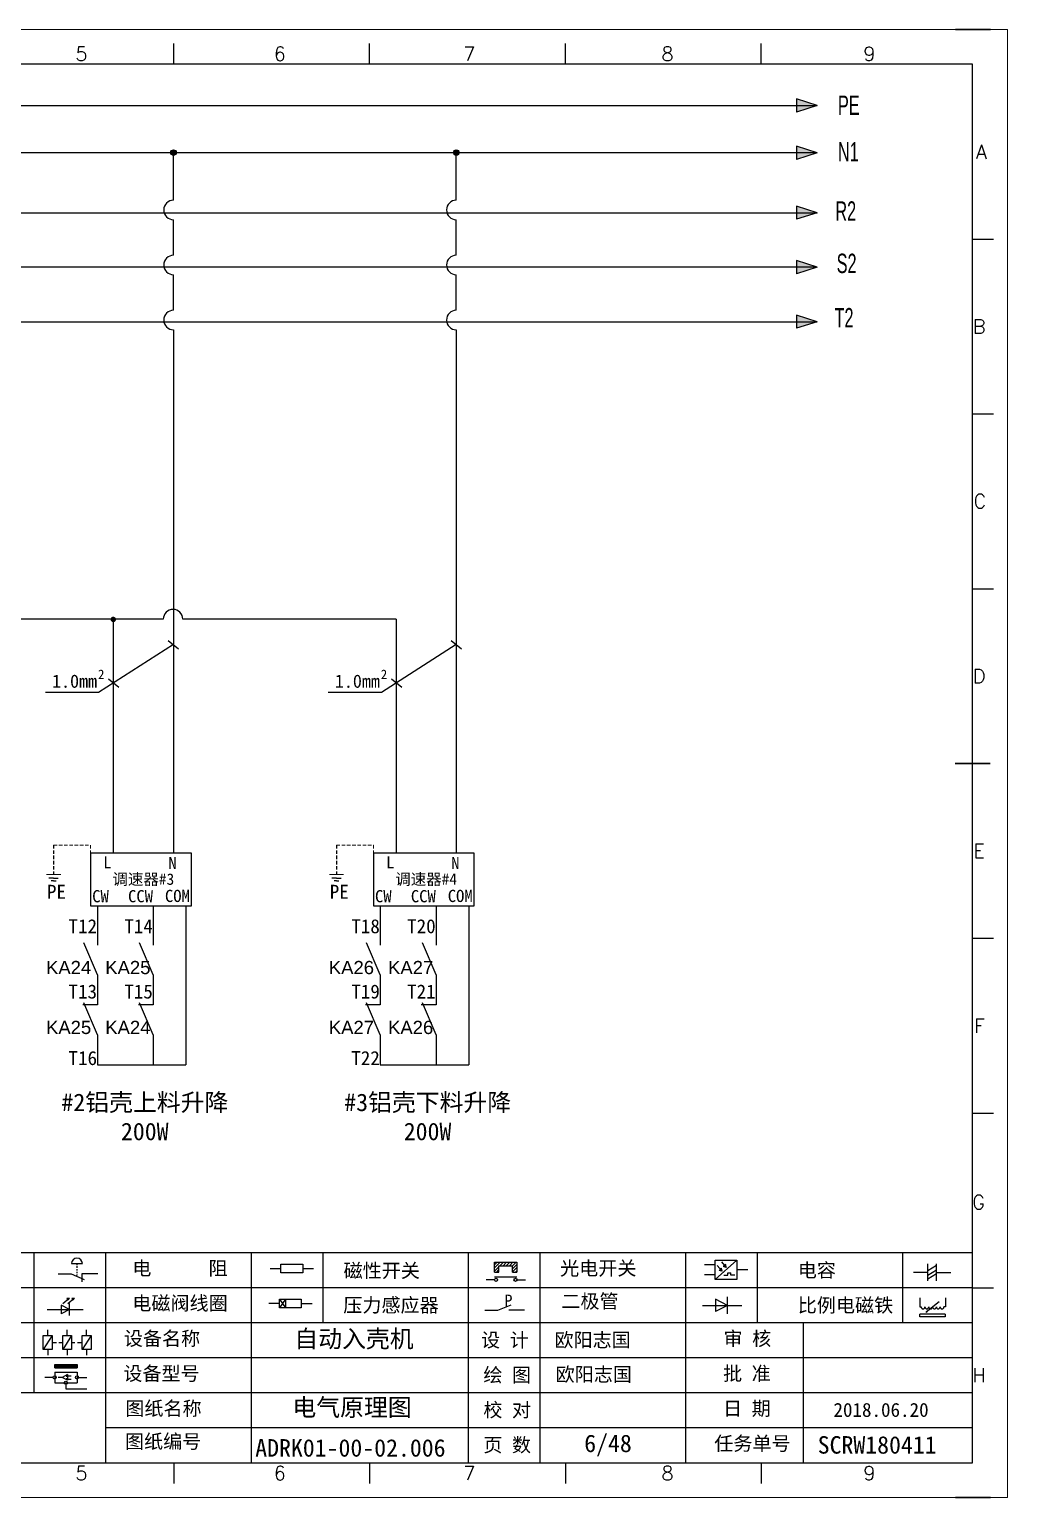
# Model space of a CAD drawing. Header units: millimetres. Extents: x 336 to 12810, y -1577 to 4105.
# Drawn here: x 8515.6 to 8655.4, y -58.4 to 151.6 of the extents above; entities that cross this region are included whole.
import ezdxf
from ezdxf.enums import TextEntityAlignment as Align

# ---------------------------------------------------------------- set-up
doc = ezdxf.new("R2010")
doc.units = ezdxf.units.MM
doc.linetypes.add('DASHED', pattern=[0.75, 0.5, -0.25])
for name, color, linetype in [('AE_BOR', 1, 'Continuous'), ('MISC', 2, 'Continuous'), ('主图', 7, 'Continuous')]:
    doc.layers.add(name, color=color, linetype=linetype)
doc.layers.add('元件', color=4, linetype='Continuous', lineweight=25)
doc.styles.get("Standard").update_dxf_attribs({"font": ''})
doc.styles.add('WD', font='romans.shx', dxfattribs={"width": 0.8, "bigfont": 'gbcbig.shx'})
doc.styles.add('样式 0', font='')
doc.styles.add('样式 8', font='arial.ttf', dxfattribs={"width": 0.6, "height": 2.5})
doc.styles.add('汉字', font='')
doc.styles.get('Standard').set_extended_font_data('SimSun')
doc.styles.get('样式 0').set_extended_font_data('KaiTi_GB2312')
doc.styles.get('汉字').set_extended_font_data('新宋体')

# ---------------------------------------------------------------- blocks, each defined once
blk = doc.blocks.new('磁性开关')
at = {"linetype": 'ByBlock'}
h = blk.add_hatch(dxfattribs=at)
h.set_pattern_fill('ANSI31', color=256, scale=0.1, style=0)
h.paths.add_polyline_path([(-1910.88, -776.69), (-1910.88, -775.29), (-1907.69, -775.29), (-1907.69, -776.69), (-1908.31, -776.69), (-1908.31, -775.79), (-1910.25, -775.79), (-1910.25, -776.69)])
for p, q in [((-1910.88, -776.69), (-1910.88, -775.29)), ((-1910.88, -775.29), (-1907.69, -775.29)), ((-1910.88, -776.69), (-1910.25, -776.69)), ((-1910.25, -776.69), (-1910.25, -775.79)), ((-1910.25, -775.79), (-1908.31, -775.79)), ((-1908.31, -776.69), (-1908.31, -775.79)), ((-1908.31, -776.69), (-1907.69, -776.69)), ((-1907.69, -775.29), (-1907.69, -776.69)), ((-1910.91, -777.81), (-1912.09, -777.81)), ((-1910.88, -777.39), (-1907.69, -777.39)), ((-1907.66, -777.81), (-1906.48, -777.81))]:
    blk.add_line(p, q, dxfattribs=at)
for centre in [(-1910.68, -777.81), (-1907.88, -777.81)]:
    blk.add_circle(centre, 0.225, dxfattribs=at)
blk = doc.blocks.new('光电开关')
at = {"linetype": 'ByBlock'}
h = blk.add_hatch(dxfattribs=at)
h.set_pattern_fill('ANSI31', color=256, scale=0.01, style=0)
h.set_pattern_definition([(45, (0.172267, 0), (-0.0224506403, 0.0224506403), [])])
h.paths.add_polyline_path([(-1882.44, -776.34), (-1882.5, -775.91), (-1882.68, -776.07)])
h.paths.add_polyline_path([(-1882.86, -776.23), (-1882.44, -776.34), (-1882.68, -776.07)])
h.paths.add_polyline_path([(-1883.05, -776.88), (-1883.11, -776.45), (-1883.29, -776.61)])
h.paths.add_polyline_path([(-1883.47, -776.77), (-1883.05, -776.88), (-1883.29, -776.61)])
for p, q in [((-1884.01, -775.96), (-1885.56, -775.96)), ((-1880.91, -775.3), (-1884.01, -778.05)), ((-1883.75, -776.09), (-1883.05, -776.88)), ((-1883.11, -776.45), (-1883.47, -776.77)), ((-1883.05, -776.88), (-1883.47, -776.77)), ((-1883.14, -775.55), (-1882.44, -776.34)), ((-1883.05, -776.88), (-1883.11, -776.45)), ((-1882.5, -775.91), (-1882.86, -776.23)), ((-1882.44, -776.34), (-1882.86, -776.23)), ((-1882.44, -776.34), (-1882.5, -775.91)), ((-1879.37, -776.67), (-1880.91, -776.67)), ((-1884.01, -777.39), (-1885.56, -777.39)), ((-1882.78, -777.47), (-1882.23, -777.47)), ((-1882.23, -777.47), (-1882.23, -777.14)), ((-1882.23, -777.14), (-1881.78, -777.14)), ((-1881.78, -777.47), (-1881.78, -777.14)), ((-1881.23, -777.47), (-1881.78, -777.47))]:
    blk.add_line(p, q, dxfattribs=at)
blk.add_lwpolyline([(-1884.01, -775.3), (-1880.91, -775.3), (-1880.91, -778.05), (-1884.01, -778.05)], close=True, dxfattribs=at)
blk = doc.blocks.new('电磁阀线圈')
at = {"linetype": 'ByBlock'}
for p, q in [((-1854.61, -796.54), (-1856.17, -796.54)), ((-1854.61, -795.92), (-1853.75, -797.16)), ((-1853.75, -795.92), (-1854.61, -797.16)), ((-1853.75, -795.92), (-1853.75, -797.16)), ((-1851.53, -796.54), (-1849.97, -796.54))]:
    blk.add_line(p, q, dxfattribs=at)
blk.add_lwpolyline([(-1854.61, -795.92), (-1851.53, -795.92), (-1851.53, -797.16), (-1854.61, -797.16)], close=True, dxfattribs=at)
blk = doc.blocks.new('压力感应器')
at = {"linetype": 'ByBlock'}
for p, q in [((-1815.59, -777.73), (-1813.71, -776.93)), ((-1817.44, -777.73), (-1815.59, -777.73)), ((-1811.78, -777.73), (-1814.05, -777.73))]:
    blk.add_line(p, q, dxfattribs=at)
at = {"linetype": 'ByBlock', "insert": (-1814.65, -775.48), "char_height": 1.68, "width": 1.2242, "attachment_point": 1}
blk.add_mtext('{\\fNSimSun|b0|i0|c134|p49;P}', dxfattribs=at)
blk = doc.blocks.new('二极管')
at = {"linetype": 'ByBlock'}
for p, q in [((-1787.52, -776.77), (-1781.92, -776.77)), ((-1783.97, -776.77), (-1785.69, -775.9)), ((-1785.69, -775.9), (-1785.69, -777.65)), ((-1783.97, -776.77), (-1785.69, -777.65)), ((-1783.97, -777.99), (-1783.97, -775.56))]:
    blk.add_line(p, q, dxfattribs=at)
blk = doc.blocks.new('电容')
at = {"linetype": 'ByBlock'}
for p, q in [((-1756.08, -782.99), (-1756.08, -780.56)), ((-1754.86, -780.79), (-1756.08, -781.55)), ((-1754.86, -782.99), (-1754.86, -780.56)), ((-1756.08, -781.77), (-1758.13, -781.77)), ((-1754.86, -781.44), (-1756.08, -782.2)), ((-1754.86, -781.99), (-1756.08, -782.75)), ((-1754.86, -781.77), (-1752.81, -781.77))]:
    blk.add_line(p, q, dxfattribs=at)
blk = doc.blocks.new('发光二极管')
at = {"linetype": 'ByBlock'}
for p, q in [((-1755.78, -785.92), (-1754.89, -785.14)), ((-1754.89, -785.14), (-1755.2, -785.22)), ((-1755.2, -785.22), (-1755.01, -785.43)), ((-1755.08, -785.92), (-1754.18, -785.14)), ((-1754.89, -785.14), (-1755.01, -785.43)), ((-1754.18, -785.14), (-1754.49, -785.22)), ((-1754.49, -785.22), (-1754.31, -785.43)), ((-1754.18, -785.14), (-1754.31, -785.43)), ((-1758.01, -786.77), (-1752.89, -786.77)), ((-1754.84, -786.77), (-1756.04, -786.16)), ((-1756.04, -786.16), (-1756.04, -787.39)), ((-1754.84, -786.77), (-1756.04, -787.39)), ((-1754.84, -787.63), (-1754.84, -785.92))]:
    blk.add_line(p, q, dxfattribs=at)
blk = doc.blocks.new('比例电磁阀')
at = {"linetype": 'ByBlock'}
for p, q in [((-1757.26, -775.38), (-1757.26, -776.71)), ((-1757.26, -776.71), (-1757.05, -776.71)), ((-1754.5, -775.98), (-1756.35, -777.44)), ((-1753.58, -776.71), (-1753.8, -776.71)), ((-1753.58, -775.38), (-1753.58, -776.71)), ((-1753.6, -777.73), (-1757.25, -777.73)), ((-1757.25, -778.13), (-1757.25, -777.73)), ((-1753.6, -778.13), (-1757.25, -778.13)), ((-1756.35, -777.44), (-1756.25, -777.25)), ((-1756.35, -777.44), (-1756.15, -777.38)), ((-1756.15, -777.38), (-1756.25, -777.25)), ((-1753.6, -777.73), (-1753.6, -778.13))]:
    blk.add_line(p, q, dxfattribs=at)
for centre in [(-1756.78, -776.71), (-1756.24, -776.71), (-1755.7, -776.71), (-1755.15, -776.71), (-1754.61, -776.71), (-1754.07, -776.71)]:
    blk.add_arc(centre, 0.271, 180, 0, dxfattribs=at)
blk = doc.blocks.new('保安开关')
at = {"linetype": 'ByBlock'}
for p, q in [((-1757.33, -790.79), (-1758.6, -792.81)), ((-1757.96, -790.79), (-1757.96, -789.97)), ((-1754.54, -790.79), (-1755.81, -792.81)), ((-1755.17, -790.79), (-1755.17, -789.97)), ((-1751.75, -790.79), (-1753.02, -792.81)), ((-1752.39, -790.79), (-1752.39, -789.97)), ((-1757.96, -792.81), (-1757.96, -793.62)), ((-1757.33, -791.8), (-1756.72, -791.8)), ((-1756.35, -791.8), (-1755.89, -791.8)), ((-1755.17, -792.81), (-1755.17, -793.62)), ((-1754.52, -791.8), (-1754.06, -791.8)), ((-1753.69, -791.8), (-1753.08, -791.8)), ((-1752.39, -792.81), (-1752.39, -793.62))]:
    blk.add_line(p, q, dxfattribs=at)
for points in [[(-1758.6, -790.79), (-1757.33, -790.79), (-1757.33, -792.81), (-1758.6, -792.81)], [(-1755.81, -790.79), (-1754.54, -790.79), (-1754.54, -792.81), (-1755.81, -792.81)], [(-1753.02, -790.79), (-1751.75, -790.79), (-1751.75, -792.81), (-1753.02, -792.81)]]:
    blk.add_lwpolyline(points, close=True, dxfattribs=at)
blk = doc.blocks.new('接近开关')
at = {"linetype": 'ByBlock'}
h = blk.add_hatch(dxfattribs=at)
h.set_pattern_fill('ANSI31', color=256, scale=0.01, style=0)
h.set_pattern_definition([(45, (-89.131516, -30.795668), (-0.0224506403, 0.0224506403), [])])
h.paths.add_polyline_path([(-1516.96, -1123.35), (-1516.96, -1122.85), (-1513.76, -1122.85), (-1513.76, -1123.35)])
for p, q in [((-1516.96, -1123.35), (-1516.96, -1122.85)), ((-1516.96, -1122.85), (-1513.76, -1122.85)), ((-1516.96, -1123.35), (-1513.76, -1123.35)), ((-1513.76, -1122.85), (-1513.76, -1123.35)), ((-1517.18, -1124.71), (-1518.36, -1124.71)), ((-1516.96, -1123.95), (-1513.76, -1123.95)), ((-1516.96, -1123.95), (-1516.96, -1125.47)), ((-1516.96, -1125.47), (-1513.76, -1125.47)), ((-1515.91, -1124.71), (-1516.45, -1124.71)), ((-1515.11, -1124.31), (-1515.91, -1124.71)), ((-1515.11, -1125.11), (-1515.91, -1124.71)), ((-1515.33, -1124.53), (-1515.17, -1124.53)), ((-1515.33, -1124.88), (-1515.17, -1124.88)), ((-1515.25, -1124.45), (-1515.25, -1124.61)), ((-1515.11, -1124.31), (-1515.11, -1125.11)), ((-1515.11, -1124.48), (-1514.58, -1124.48)), ((-1515.11, -1124.94), (-1514.58, -1124.94)), ((-1513.76, -1123.95), (-1513.76, -1125.47)), ((-1513.54, -1124.71), (-1512.36, -1124.71)), ((-1515.36, -1125.69), (-1515.36, -1126.36)), ((-1515.36, -1126.36), (-1512.36, -1126.36))]:
    blk.add_line(p, q, dxfattribs=at)
for centre in [(-1516.96, -1124.71), (-1515.36, -1125.47), (-1513.76, -1124.71)]:
    blk.add_circle(centre, 0.225, dxfattribs=at)
blk = doc.blocks.new('电阻')
at = {"linetype": 'ByBlock'}
for p, q in [((-3.09, 0), (-1.57, 0)), ((1.57, 0), (3.09, 0))]:
    blk.add_line(p, q, dxfattribs=at)
blk.add_lwpolyline([(-1.57, 0.63), (1.57, 0.63), (1.57, -0.63), (-1.57, -0.63)], close=True, dxfattribs=at)
blk = doc.blocks.new('急停按钮')
at = {"linetype": 'ByBlock'}
for p, q in [((-1.86, 0), (0, 0)), ((0, 0), (1.88, -0.81)), ((0.06, 1.45), (1.61, 1.45)), ((0.83, 1.45), (0.83, 1.24)), ((0.83, 1.07), (0.83, 0.85)), ((0.83, 0.68), (0.83, 0.47)), ((0.83, 0.29), (0.83, 0.08)), ((3.81, 0), (1.54, 0)), ((1.54, 0), (1.54, -1.15)), ((0.83, -0.09), (0.83, -0.24))]:
    blk.add_line(p, q, dxfattribs=at)
blk.add_arc((0.83, 1.45), 0.774, 0, 180)
blk = doc.blocks.new('电控横A4')
for p, q in [((292, -5), (5, -5)), ((292, -205), (292, -5)), ((10.03, -205), (289.53, -205)), ((130.8, -205), (190.75, -205)), ((190.75, -205), (259.54, -205))]:
    blk.add_line(p, q)
at = {"linetype": 'ByBlock'}
for p, q in [((292, -175), (5, -175)), ((292, -180), (5, -180)), ((292, -185), (5, -185)), ((292, -190), (5, -190)), ((292, -195), (5, -195)), ((292, -200), (168.03, -200))]:
    blk.add_line(p, q, dxfattribs=at)
at = {"color": 0, "lineweight": -2}
for p, q in [((157.79, -175), (157.79, -195)), ((168.03, -175), (168.03, -204.92)), ((188.84, -175), (188.84, -185)), ((199.08, -175), (199.08, -185)), ((219.89, -175), (219.89, -185)), ((230.12, -175), (230.12, -185)), ((250.93, -175), (250.93, -185)), ((261.17, -175), (261.17, -185)), ((281.98, -175), (281.98, -185)), ((188.84, -185), (188.84, -204.92)), ((219.89, -185), (219.89, -205)), ((230.12, -185), (230.12, -205)), ((250.93, -185), (250.93, -205)), ((267.79, -185), (267.79, -205))]:
    blk.add_line(p, q, dxfattribs=at)
at = {"color": 0, "ltscale": 2}
for p, q in [((292, -205), (292, -183.55)), ((259.54, -205), (289.53, -205)), ((259.54, -205), (292, -205))]:
    blk.add_line(p, q, dxfattribs=at)
at = {"layer": 'AE_BOR', "color": 1, "lineweight": 15}
for p, q in [((0, 0), (297, 0)), ((297, 0), (297, -210)), ((297, -210), (0, -210))]:
    blk.add_line(p, q, dxfattribs=at)
at = {"layer": 'AE_BOR'}
for p, q in [((177.78, -5), (177.78, -2)), ((205.78, -5), (205.78, -2)), ((233.78, -5), (233.78, -2)), ((261.78, -5), (261.78, -2)), ((292, -30), (295, -30)), ((292, -55), (295, -55)), ((292, -80), (295, -80)), ((292, -130), (295, -130)), ((292, -155), (295, -155)), ((292, -180), (295, -180)), ((177.78, -205), (177.78, -208)), ((205.78, -205), (205.78, -208)), ((233.78, -205), (233.78, -208)), ((261.78, -205), (261.78, -208))]:
    blk.add_line(p, q, dxfattribs=at)
at = {"layer": 'AE_BOR', "lineweight": 30}
for p, q in [((294.53, 0), (289.53, 0)), ((294.53, -210), (289.53, -210))]:
    blk.add_line(p, q, dxfattribs=at)
at = {"layer": 'AE_BOR', "color": 2, "lineweight": 30}
blk.add_line((289.5, -105), (294.5, -105), dxfattribs=at)
for name, p in [('急停按钮', (163.12, -177.98)), ('电阻', (194.66, -177.22))]:
    blk.add_blockref(name, p)
at = {"linetype": 'ByBlock'}
for name, p in [('磁性开关', (2134.53, 598.96)), ('光电开关', (2139.22, 599.27)), ('电容', (2041.69, 603.98)), ('发光二极管', (1917.72, 603.69)), ('电磁阀线圈', (2047.53, 614.3)), ('压力感应器', (2039.72, 594.52)), ('二极管', (2040.91, 594.27)), ('比例电磁阀', (2041.69, 593.98)), ('保安开关', (1917.72, 603.98)), ('接近开关', (1677.72, 931.9))]:
    blk.add_blockref(name, p, dxfattribs=at)
at = {"char_height": 2, "attachment_point": 1, "style": '汉字'}
for s, insert in [('{\\fKaiTi_GB2312|b0|i0|c134|p49;电      阻}', (171.86, -176.19)), ('{\\fKaiTi_GB2312|b0|i0|c134|p49;磁性开关}', (202.07, -176.53)), ('{\\fKaiTi_GB2312|b0|i0|c134|p49;光电开关}', (233.02, -176.19)), ('{\\fKaiTi_GB2312|b0|i0|c134|p49;电容}', (267, -176.48)), ('{\\fKaiTi_GB2312|b0|i0|c134|p49;电磁阀线圈}', (171.86, -181.19)), ('{\\fKaiTi_GB2312|b0|i0|c134|p49;压力感应器}', (202.02, -181.47)), ('{\\fKaiTi_GB2312|b0|i0|c134|p49;二极管}', (233.2, -180.91)), ('{\\fKaiTi_GB2312|b0|i0|c134|p49;比例电磁铁}', (267, -181.48)), ('设备名称', (170.65, -186.24)), ('{\\fKaiTi_GB2312|b0|i0|c134|p0;设 计}', (221.72, -186.46)), ('{\\fKaiTi_GB2312|b0|i0|c134|p0;审 核}', (256.39, -186.25)), ('设备型号', (170.58, -191.24)), ('{\\fKaiTi_GB2312|b0|i0|c134|p0;批 准}', (256.32, -191.25)), ('{\\fKaiTi_GB2312|b0|i0|c134|p0;绘 图}', (222.05, -191.46)), ('图纸名称', (170.86, -196.24)), ('{\\fKaiTi_GB2312|b0|i0|c134|p0;校 对}', (222.05, -196.46)), ('{\\fKaiTi_GB2312|b0|i0|c134|p0;日 期}', (256.32, -196.25)), ('图纸编号', (170.81, -200.96)), ('{\\fKaiTi_GB2312|b0|i0|c134|p0;页 数}', (222.05, -201.46)), ('任务单号', (255.06, -201.25))]:
    blk.add_mtext(s, dxfattribs=dict(at, insert=insert))
at = {"insert": (272.1, -196.45), "char_height": 2, "width": 60.2542, "attachment_point": 1}
blk.add_mtext('{\\fKaiTi_GB2312|b0|i0|c134|p49;2018.06.20}', dxfattribs=at)
at = {"layer": 'AE_BOR', "style": 'WD'}
for s, p in [('5', (164.59, -4.5)), ('6', (192.94, -4.5)), ('7', (220.04, -4.5)), ('8', (248.37, -4.5)), ('9', (277.23, -4.5)), ('5', (164.59, -207.5)), ('6', (192.94, -207.5)), ('7', (220.04, -207.5)), ('8', (248.37, -207.5)), ('9', (277.23, -207.5))]:
    blk.add_text(s, height=2, dxfattribs=at).set_placement(p, align=Align.CENTER)
for s, p in [('A', (294.03, -17.5)), ('B', (293.84, -42.5)), ('C', (293.93, -67.5)), ('D', (293.84, -92.5)), ('E', (293.74, -117.5)), ('F', (293.74, -142.5)), ('F', (293.74, -142.5)), ('G', (293.74, -167.72)), ('H', (293.84, -192.5))]:
    blk.add_text(s, height=2, dxfattribs=at).set_placement(p, align=Align.MIDDLE_RIGHT)

msp = doc.modelspace()

# ---------------------------------------------------------------- hatches: boundary and pattern name
for points in [[(8536.555, 134.021, 1), (8535.769, 134.021, 1)], [(8576.986, 134.021, 1), (8576.2, 134.021, 1)], [(8625.247, 134.919), (8628.166, 133.984), (8625.247, 133.048)], [(8625.247, 126.353), (8628.166, 125.418), (8625.247, 124.483)], [(8625.247, 118.557), (8628.166, 117.622), (8625.247, 116.686)], [(8625.247, 110.761), (8628.166, 109.825), (8625.247, 108.89)]]:
    msp.add_hatch(color=256).paths.add_polyline_path(points)
h = msp.add_hatch(color=256)
edge = h.paths.add_edge_path()
edge.add_arc((8527.557, 67.247), 0.393, 0, 360)
at = {"layer": 'MISC'}
msp.add_hatch(color=256, dxfattribs=at).paths.add_polyline_path([(8625.247, 141.683), (8628.166, 140.748), (8625.247, 139.813)])

# ---------------------------------------------------------------- linework, layer by layer
for p, q in [((8628.166, 133.984), (8625.247, 134.919)), ((8625.247, 134.919), (8625.247, 133.048)), ((8628.166, 133.984), (8625.247, 133.048)), ((8628.166, 125.418), (8625.247, 126.353)), ((8625.247, 126.353), (8625.247, 124.483)), ((8476.229, 125.418), (8628.166, 125.418)), ((8628.166, 125.418), (8625.247, 124.483)), ((8476.229, 117.656), (8628.059, 117.656)), ((8628.166, 117.622), (8625.247, 118.557)), ((8625.247, 118.557), (8625.247, 116.686)), ((8628.166, 117.622), (8625.247, 116.686)), ((8474.165, 109.821), (8628.153, 109.821)), ((8628.166, 109.825), (8625.247, 110.761)), ((8625.247, 110.761), (8625.247, 108.89)), ((8628.166, 109.825), (8625.247, 108.89)), ((8536.162, 108.668), (8536.162, 33.812)), ((8576.593, 108.668), (8576.593, 33.812)), ((8527.558, 67.282), (8497.066, 67.282)), ((8534.709, 67.282), (8527.558, 67.282)), ((8567.989, 67.282), (8537.497, 67.282)), ((8536.162, 63.652), (8525.462, 56.796)), ((8576.593, 63.652), (8565.893, 56.796)), ((8525.462, 56.796), (8517.867, 56.796)), ((8565.893, 56.796), (8558.298, 56.796)), ((8525.294, 16.399), (8525.294, 12.108)), ((8533.272, 16.399), (8533.272, 12.108)), ((8565.724, 16.399), (8565.724, 12.108)), ((8573.703, 16.399), (8573.703, 12.108)), ((8525.294, 12.108), (8523.178, 12.108)), ((8533.272, 12.108), (8531.156, 12.108)), ((8565.724, 12.108), (8563.609, 12.108)), ((8573.703, 12.108), (8571.587, 12.108)), ((8525.294, 7.832), (8525.294, 3.541)), ((8533.272, 7.832), (8533.272, 3.541)), ((8565.724, 7.832), (8565.724, 3.541)), ((8573.703, 7.832), (8573.703, 3.541)), ((8525.294, 3.541), (8537.944, 3.541)), ((8565.724, 3.541), (8578.375, 3.541))]:
    msp.add_line(p, q)
at = {"color": 0}
msp.add_line((8628.166, 133.984), (8392.462, 133.984), dxfattribs=at)
at = {"color": 0, "ltscale": 2}
for p, q in [((8536.162, 127.206), (8536.162, 134.22)), ((8576.593, 127.206), (8576.593, 134.22)), ((8536.162, 119.331), (8536.162, 124.418)), ((8576.593, 119.331), (8576.593, 124.418)), ((8536.162, 111.456), (8536.162, 116.543)), ((8576.593, 111.456), (8576.593, 116.543))]:
    msp.add_line(p, q, dxfattribs=at)
at = {"color": 0, "lineweight": -2}
for p, q in [((8527.558, 67.282), (8527.558, 33.799)), ((8567.989, 67.282), (8567.989, 33.799)), ((8525.294, 26.285), (8525.294, 20.675)), ((8533.272, 26.285), (8533.272, 20.675)), ((8537.944, 26.285), (8537.944, 3.541)), ((8565.724, 26.285), (8565.724, 20.675)), ((8573.703, 26.285), (8573.703, 20.675)), ((8578.375, 26.285), (8578.375, 3.541))]:
    msp.add_line(p, q, dxfattribs=at)
at = {"color": 2, "linetype": 'DASHED'}
for p, q in [((8519.027, 34.958), (8519.027, 30.764)), ((8559.458, 34.958), (8559.458, 30.764))]:
    msp.add_line(p, q, dxfattribs=at)
at = {"color": 2, "linetype": 'DASHED', "lineweight": 0}
for p, q in [((8519.027, 34.958), (8524.312, 34.958)), ((8524.312, 34.958), (8524.312, 33.799)), ((8559.458, 34.958), (8564.743, 34.958)), ((8564.743, 34.958), (8564.743, 33.799))]:
    msp.add_line(p, q, dxfattribs=at)
at = {"color": 2, "lineweight": 0}
for p, q in [((8519.027, 30.764), (8518.027, 30.764)), ((8519.042, 30.754), (8520.042, 30.754)), ((8559.458, 30.764), (8558.458, 30.764)), ((8559.473, 30.754), (8560.473, 30.754))]:
    msp.add_line(p, q, dxfattribs=at)
at = {"color": 2}
for p, q in [((8519.027, 30.247), (8518.361, 30.247)), ((8519.027, 29.837), (8518.687, 29.837)), ((8519.027, 30.247), (8519.693, 30.247)), ((8519.027, 29.837), (8519.367, 29.837)), ((8559.458, 30.247), (8558.792, 30.247)), ((8559.458, 29.837), (8559.118, 29.837)), ((8559.458, 30.247), (8560.124, 30.247)), ((8559.458, 29.837), (8559.798, 29.837))]:
    msp.add_line(p, q, dxfattribs=at)
at = {"color": 0, "lineweight": -2}
for points in [[(8524.312, 33.799), (8524.312, 26.285), (8538.724, 26.285), (8538.724, 33.799)], [(8564.743, 33.799), (8564.743, 26.285), (8579.155, 26.285), (8579.155, 33.799)]]:
    msp.add_lwpolyline(points, close=True, dxfattribs=at)
for centre in [(8536.162, 134.021), (8576.593, 134.021)]:
    msp.add_circle(centre, 0.393)
at = {"color": 0, "ltscale": 2}
for centre, start, end in [((8536.162, 125.812), 90, 270), ((8576.593, 125.812), 90, 270), ((8536.162, 117.937), 90, 270), ((8576.593, 117.937), 90, 270), ((8536.162, 110.062), 90, 270), ((8576.593, 110.062), 90, 270), ((8536.103, 67.282), 0, 180)]:
    msp.add_arc(centre, 1.394, start, end, dxfattribs=at)
at = {"layer": 'MISC'}
for p, q in [((8392.462, 140.748), (8628.166, 140.748)), ((8628.166, 140.748), (8625.247, 141.683)), ((8625.247, 141.683), (8625.247, 139.813)), ((8628.166, 140.748), (8625.247, 139.813))]:
    msp.add_line(p, q, dxfattribs=at)
at = {"layer": '主图', "linetype": 'ByBlock'}
for p, q in [((8535.423, 64.247), (8536.901, 63.057)), ((8575.854, 64.247), (8577.332, 63.057)), ((8526.884, 58.756), (8528.361, 57.566)), ((8567.315, 58.756), (8568.792, 57.566))]:
    msp.add_line(p, q, dxfattribs=at)
at = {"layer": '主图'}
for p, q in [((8525.294, 16.399), (8523.335, 20.979)), ((8533.272, 16.399), (8531.313, 20.979)), ((8565.724, 16.399), (8563.766, 20.979)), ((8573.703, 16.399), (8571.744, 20.979)), ((8525.294, 7.832), (8523.335, 12.413)), ((8533.272, 7.832), (8531.313, 12.413)), ((8565.724, 7.832), (8563.766, 12.413)), ((8573.703, 7.832), (8571.744, 12.413))]:
    msp.add_line(p, q, dxfattribs=at)

# ---------------------------------------------------------------- block references
msp.add_blockref('电控横A4', (8358.414, 151.639))

# ---------------------------------------------------------------- texts
at = {"color": 0}
for p in [(8518.804, 57.471), (8559.235, 57.471)]:
    msp.add_text('1.0mm', height=1.89, dxfattribs=at).set_placement(p)
msp.add_text('6/48', height=2.5).set_placement((8594.882, -51.85))
at = {"color": 3, "char_height": 2.772, "attachment_point": 1, "style": '样式 8'}
for s, insert, width in [('N1', (8631.161, 135.516), 4.96666), ('R2', (8630.786, 127.04), 15.27425), ('S2', (8630.977, 119.556), 19.43687), ('T2', (8630.672, 111.782), 15.27425)]:
    msp.add_mtext(s, dxfattribs=dict(at, insert=insert, width=width))
at = {"color": 0, "char_height": 1.35, "width": 2.39904, "attachment_point": 1}
for insert in [(8525.365, 60.065), (8565.796, 60.065)]:
    msp.add_mtext('2', dxfattribs=dict(at, insert=insert))
at = {"color": 0, "lineweight": -2, "attachment_point": 1}
for s, insert, char_height, width in [('调速器#3', (8527.436, 30.909), 1.62, 9.37048), ('调速器#4', (8567.866, 30.909), 1.62, 9.37048), ('PE', (8518.067, 29.292), 2, 5.69717), ('PE', (8558.498, 29.292), 2, 5.69717), ('#2铝壳上料升降\\P     200W', (8520.148, -0.574), 2.5, 32.93073), ('#3铝壳下料升降\\P     200W', (8560.579, -0.574), 2.5, 32.93073)]:
    msp.add_mtext(s, dxfattribs=dict(at, insert=insert, char_height=char_height, width=width))
at = {"char_height": 1.89, "width": 3.40278, "attachment_point": 1}
for s, insert in [('{\\fArial|b0|i0|c0|p32;K\\fArial|b0|i0|c238|p32;A\\fArial|b0|i0|c0|p32;24}', (8517.942, 18.401)), ('{\\fArial|b0|i0|c0|p32;K\\fArial|b0|i0|c238|p32;A\\fArial|b0|i0|c0|p32;25}', (8526.408, 18.401)), ('{\\fArial|b0|i0|c0|p32;K\\fArial|b0|i0|c238|p32;A\\fArial|b0|i0|c0|p32;26}', (8558.372, 18.401)), ('{\\fArial|b0|i0|c0|p32;K\\fArial|b0|i0|c238|p32;A\\fArial|b0|i0|c0|p32;27}', (8566.839, 18.401)), ('{\\fArial|b0|i0|c0|p32;K\\fArial|b0|i0|c238|p32;A\\fArial|b0|i0|c0|p32;25}', (8517.942, 9.834)), ('{\\fArial|b0|i0|c0|p32;K\\fArial|b0|i0|c238|p32;A\\fArial|b0|i0|c0|p32;24}', (8526.408, 9.834)), ('{\\fArial|b0|i0|c0|p32;K\\fArial|b0|i0|c238|p32;A\\fArial|b0|i0|c0|p32;27}', (8558.372, 9.834)), ('{\\fArial|b0|i0|c0|p32;K\\fArial|b0|i0|c238|p32;A\\fArial|b0|i0|c0|p32;26}', (8566.839, 9.834))]:
    msp.add_mtext(s, dxfattribs=dict(at, insert=insert))
at = {"attachment_point": 1}
for s, width, insert, char_height in [('自动入壳机', 22.80454, (8553.443, -34.389), 2.5), ('欧阳志国', 22.80454, (8590.626, -34.809), 2), ('欧阳志国', 22.80454, (8590.797, -39.725), 2), ('电气原理图', 22.80454, (8553.158, -44.198), 2.5), ('ADRK01-00-02.006', 32.99572, (8547.848, -49.998), 2.5), ('SCRW180411', 32.99572, (8628.259, -49.568), 2.5)]:
    msp.add_mtext_dynamic_manual_height_columns(s, width=width, gutter_width=12.5, heights=[0], dxfattribs=dict(at, insert=insert, char_height=char_height))
at = {"layer": 'MISC', "insert": (8631.161, 142.169), "char_height": 2.772, "width": 4.96666, "attachment_point": 1, "style": '样式 8'}
msp.add_mtext('PE', dxfattribs=at)
at = {"layer": 'MISC', "color": 3, "char_height": 2, "width": 5.01683, "attachment_point": 1, "style": '样式 0'}
for s, insert in [('T12', (8521.153, 24.364)), ('T14', (8529.131, 24.364)), ('T18', (8561.584, 24.364)), ('T20', (8569.562, 24.364)), ('T13', (8521.153, 15.026)), ('T15', (8529.131, 15.026)), ('T19', (8561.584, 15.026)), ('T21', (8569.562, 15.026)), ('T16', (8521.151, 5.507)), ('T22', (8561.582, 5.507))]:
    msp.add_mtext(s, dxfattribs=dict(at, insert=insert))
at = {"layer": '元件', "color": 0}
for s, height, p in [('L', 1.746, (8526.112, 31.638)), ('N', 1.746, (8535.436, 31.538)), ('L', 1.746, (8566.543, 31.638)), ('N', 1.746, (8575.867, 31.538)), ('CW', 1.7464, (8524.538, 26.786)), ('CCW', 1.7464, (8529.666, 26.786)), ('COM', 1.7464, (8534.941, 26.826)), ('CW', 1.7464, (8564.969, 26.786)), ('CCW', 1.7464, (8570.097, 26.786)), ('COM', 1.7464, (8575.371, 26.826))]:
    msp.add_text(s, height=height, dxfattribs=at).set_placement(p)

doc.saveas('drawing.dxf')
